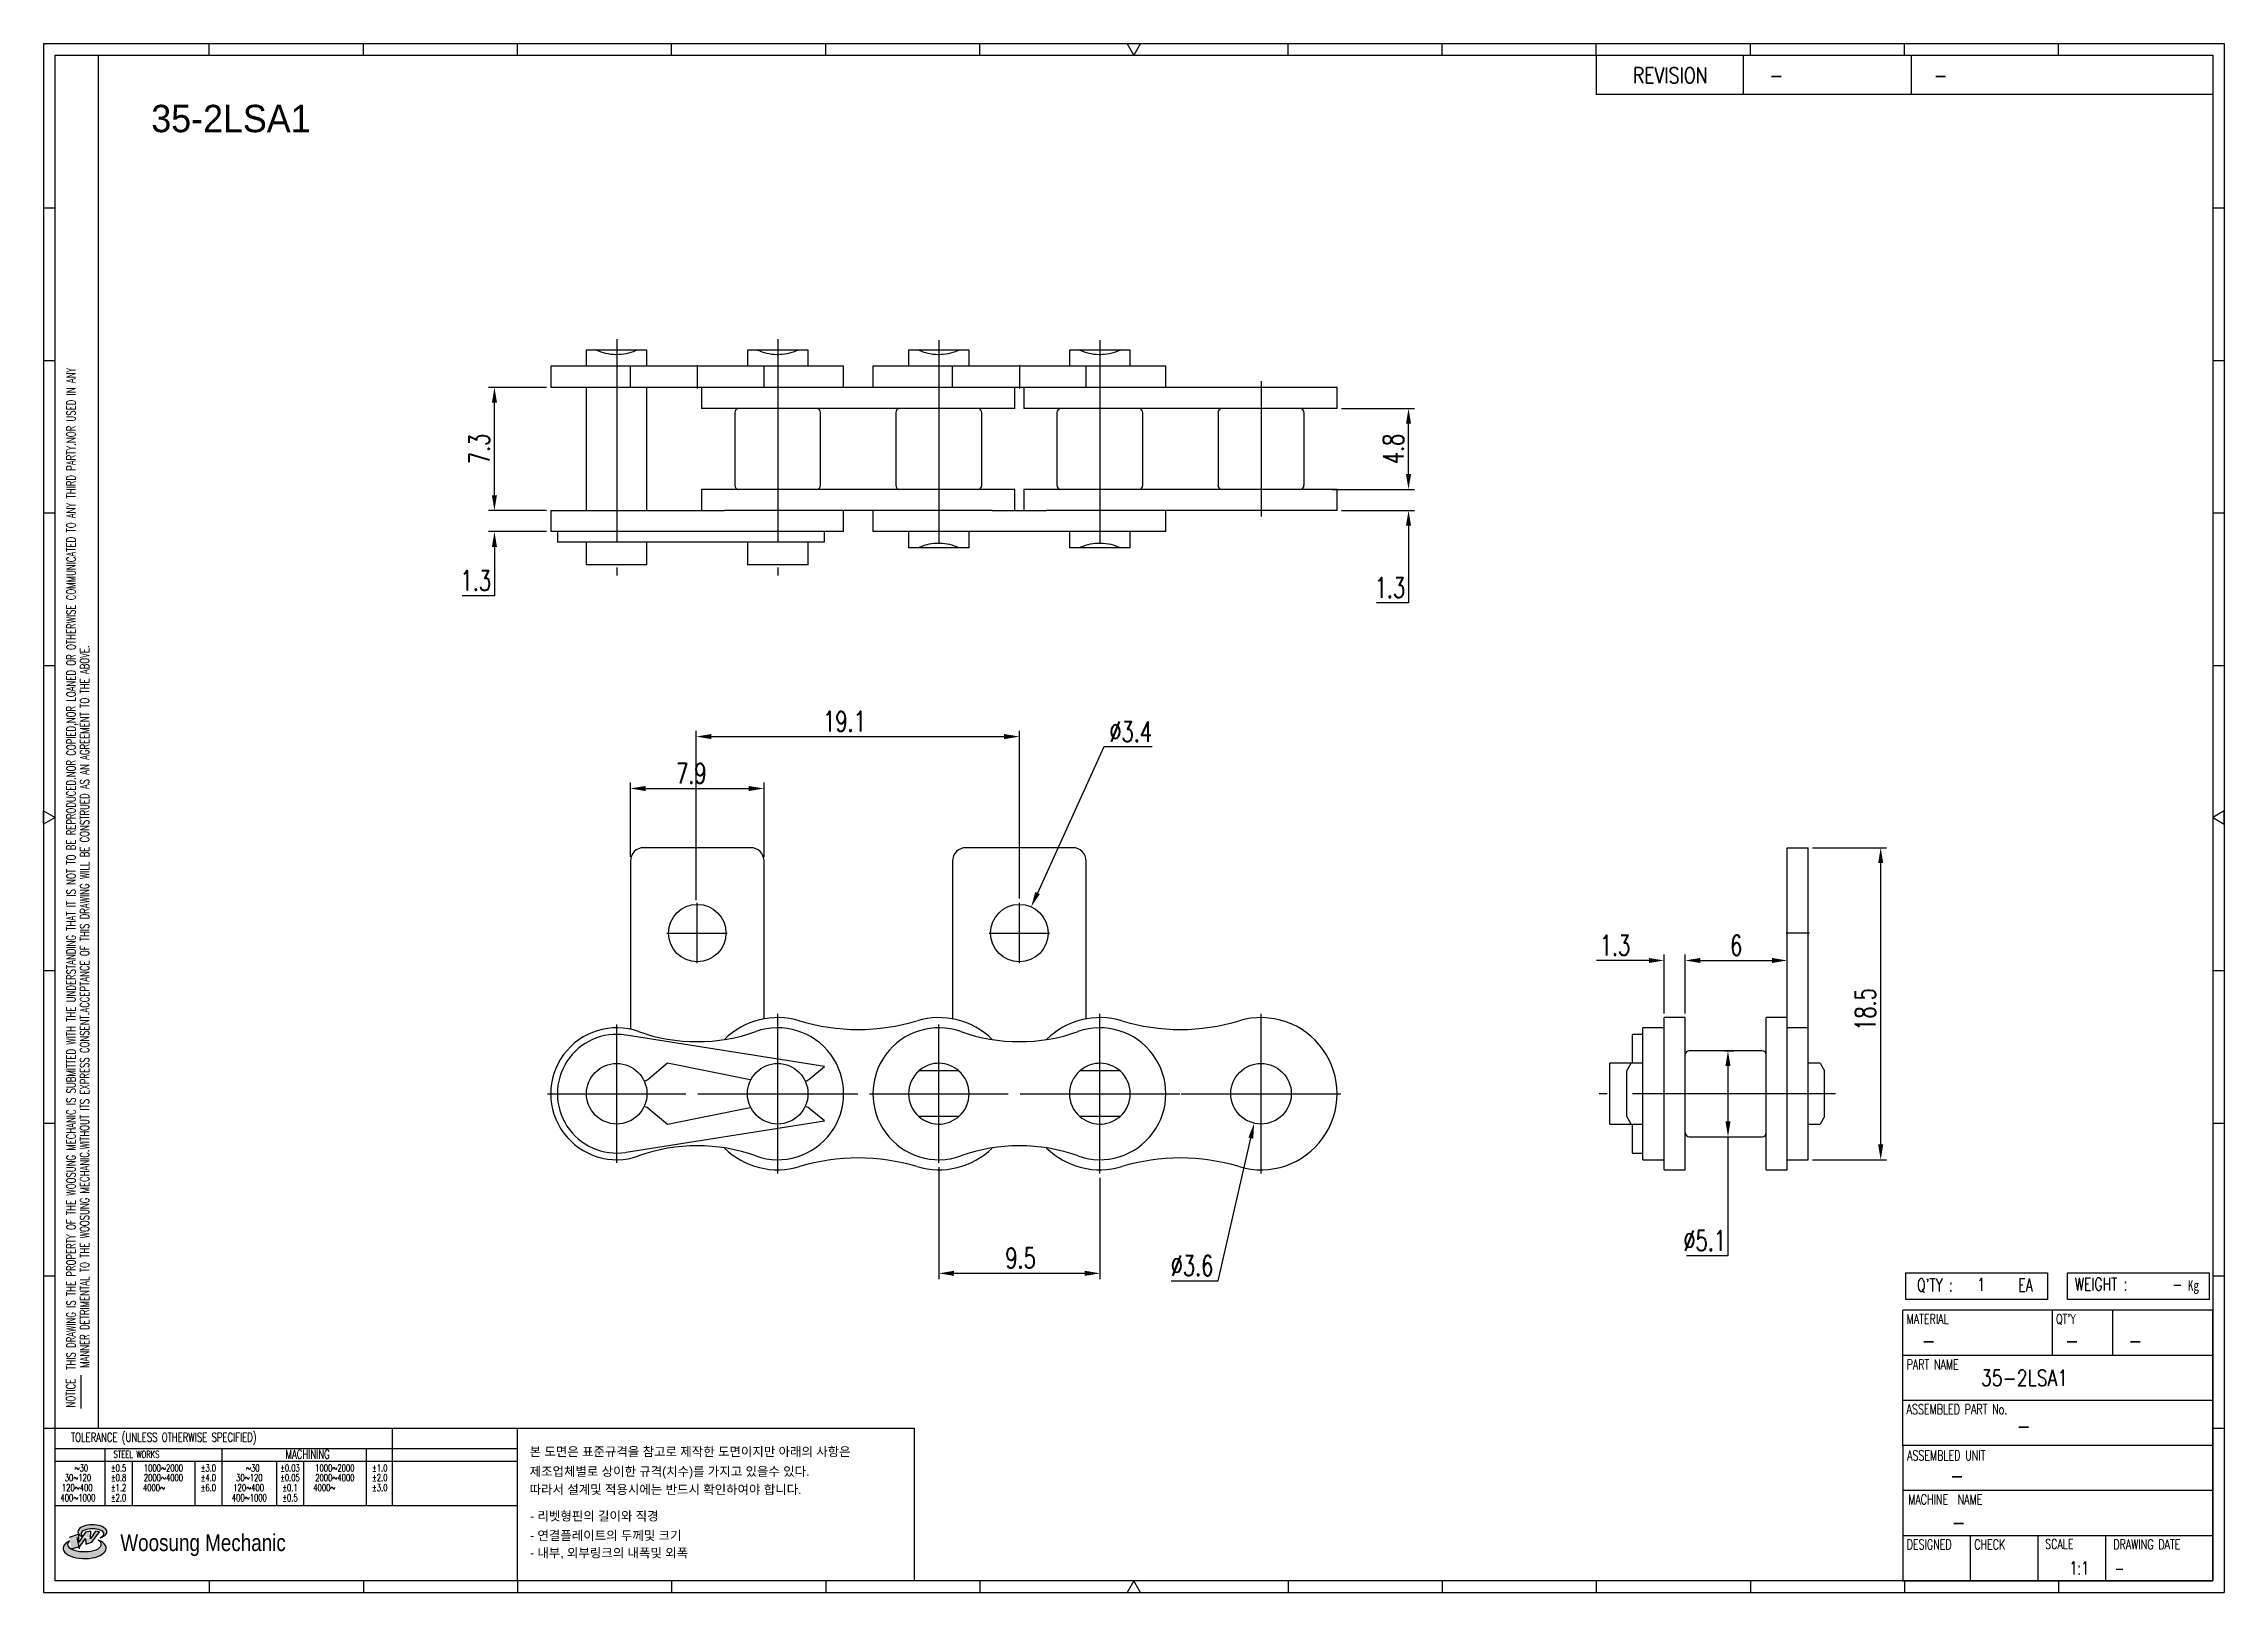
# Model space of a CAD drawing. Header units: millimetres. Extents: x 148 to 277, y 59 to 151.
import ezdxf
from ezdxf.enums import TextEntityAlignment as Align

# ---------------------------------------------------------------- set-up
doc = ezdxf.new("R2010")
doc.units = ezdxf.units.MM
doc.linetypes.add('AM_ISO08W050', pattern=[18, 12, -1.5, 3, -1.5])
doc.layers.get('Defpoints').update_dxf_attribs({"color": 80})
doc.layers.add('CL1', color=140, linetype='AM_ISO08W050', lineweight=25)
for name, color, linetype in [('S-DIM', 7, 'Continuous'), ('TITLE', 7, 'Continuous'), ('도면레이아웃', 7, 'Continuous')]:
    doc.layers.add(name, color=color, linetype=linetype)
doc.styles.add('HAN', font='ROMANS.shx', dxfattribs={"width": 0.7, "bigfont": 'whgtxt.shx'})
doc.styles.add('HKD_ST2', font='romans.shx', dxfattribs={"width": 0.7, "height": 4, "bigfont": '@extfont2.shx'})
doc.styles.add('HSG', font='SIMPLEX.shx', dxfattribs={"width": 0.7, "bigfont": 'HSG.shx'})
doc.styles.add('MtXpl_', font='Gulim.ttf')
doc.styles.add('SLDTEXTSTYLE4', font='arial.ttf', dxfattribs={"width": 0.8})
doc.dimstyles.new('AP0.5', dxfattribs={"dimscale": 0.5, "dimtxt": 2.4, "dimasz": 1.8, "dimexe": 0.7, "dimexo": 0.5, "dimgap": 0.6, "dimtad": 1, "dimtoh": 1, "dimdec": 1, "dimrnd": 0.01, "dimzin": 9, "dimdsep": 46, "dimtxsty": 'HSG', "dimcen": 0, "dimclrd": 251, "dimclre": 251, "dimclrt": 60, "dimazin": 2, "dimtp": 1, "dimtm": 1, "dimtfac": 0.5, "dimtdec": 1, "dimtofl": 0, "dimtmove": 0, "dimatfit": 3, "dimfxl": 0, "dimtvp": 1, "dimtolj": 2, "dimlwd": -1, "dimlwe": -1, "dimarcsym": 0})

# ---------------------------------------------------------------- blocks, each defined once
blk = doc.blocks.new('MAST')
at = {"layer": '도면레이아웃'}
h = blk.add_hatch(color=10, dxfattribs=at)
h.paths.add_polyline_path([(1.544, 35.177), (1.554, 34.966), (1.779, 35.034), (2.054, 35.422), (1.908, 35.446), (1.728, 35.167), (1.741, 35.439), (1.547, 35.405), (1.292, 35.041), (1.295, 35.33), (0.943, 35.208), (1.03, 34.8), (1.336, 34.885)])
edge = h.paths.add_edge_path()
edge.add_ellipse((1.795, 35.421), major_axis=(-0.53, 0), ratio=0.487785, start_angle=122.36065, end_angle=403.39574)
edge.add_line((1.411, 35.244), (1.419, 35.261))
edge.add_ellipse((1.798, 35.344), major_axis=(-0.423, 0), ratio=0.444396, start_angle=131.58977, end_angle=386.19408, ccw=False)
edge = h.paths.add_edge_path()
edge.add_ellipse((1.512, 34.815), major_axis=(-0.793, 0), ratio=0.480113, start_angle=314.67633, end_angle=590.85213)
edge.add_ellipse((1.501, 34.958), major_axis=(-0.62, 0), ratio=0.43311, start_angle=331.7024, end_angle=574.42495, ccw=False)
at = {"color": 140}
for p, q in [((0, 90.118), (80.15, 90.118)), ((0, 90.118), (0, 33.191)), ((80.15, 90.118), (80.15, 33.191)), ((57.068, 89.693), (57.068, 88.246)), ((62.47, 89.693), (62.47, 88.246)), ((68.635, 89.693), (68.635, 88.246)), ((79.725, 88.246), (57.068, 88.246)), ((68.449, 43.961), (68.449, 44.936)), ((68.449, 44.936), (73.654, 44.936)), ((73.654, 44.936), (73.654, 43.961)), ((74.39, 43.961), (74.39, 44.936)), ((74.39, 44.936), (79.595, 44.936)), ((79.595, 44.936), (79.595, 43.961)), ((68.336, 38.59), (68.336, 43.563)), ((79.725, 43.563), (68.336, 43.563)), ((73.654, 43.961), (68.449, 43.961)), ((73.827, 43.563), (73.827, 41.905)), ((79.595, 43.961), (74.39, 43.961)), ((76.037, 43.563), (76.037, 41.905)), ((79.725, 38.59), (79.725, 43.563)), ((79.725, 41.905), (68.336, 41.905)), ((79.725, 40.248), (68.336, 40.248)), ((68.336, 38.59), (68.336, 33.616)), ((79.725, 38.59), (68.336, 38.59)), ((79.725, 33.616), (79.725, 38.59)), ((79.725, 36.932), (68.336, 36.932)), ((79.725, 35.274), (68.336, 35.274)), ((70.822, 33.616), (70.822, 35.274)), ((73.309, 33.616), (73.309, 35.274)), ((75.796, 33.616), (75.796, 35.274)), ((0, 33.191), (80.15, 33.191)), ((68.336, 33.616), (79.725, 33.616))]:
    blk.add_line(p, q, dxfattribs=at)
for p, q in [((6.089, 89.693), (6.089, 90.118)), ((11.753, 89.693), (11.753, 90.118)), ((17.418, 89.693), (17.418, 90.118)), ((23.082, 89.693), (23.082, 90.118)), ((28.746, 89.693), (28.746, 90.118)), ((34.411, 89.693), (34.411, 90.118)), ((45.739, 89.693), (45.739, 90.118)), ((51.404, 89.693), (51.404, 90.118)), ((57.068, 89.693), (57.068, 90.118)), ((62.732, 89.693), (62.732, 90.118)), ((68.397, 89.693), (68.397, 90.118)), ((74.061, 89.693), (74.061, 90.118)), ((0, 84.085), (0.425, 84.085)), ((79.725, 84.085), (80.15, 84.085)), ((0, 78.478), (0.425, 78.478)), ((79.725, 78.478), (80.15, 78.478)), ((0, 72.87), (0.425, 72.87)), ((79.725, 72.87), (80.15, 72.87)), ((0, 67.262), (0.425, 67.262)), ((79.725, 67.262), (80.15, 67.262)), ((0, 56.047), (0.425, 56.047)), ((79.725, 56.047), (80.15, 56.047)), ((0, 50.439), (0.425, 50.439)), ((79.725, 50.439), (80.15, 50.439)), ((0, 44.832), (0.425, 44.832)), ((79.725, 44.832), (80.15, 44.832)), ((1.377, 39.947), (1.377, 41.174)), ((0, 39.224), (0.425, 39.224)), ((79.725, 39.224), (80.15, 39.224)), ((6.089, 33.616), (6.089, 33.191)), ((11.753, 33.616), (11.753, 33.191)), ((17.418, 33.616), (17.418, 33.191)), ((23.082, 33.616), (23.082, 33.191)), ((28.746, 33.616), (28.746, 33.191)), ((34.411, 33.616), (34.411, 33.191)), ((45.739, 33.616), (45.739, 33.191)), ((51.404, 33.616), (51.404, 33.191)), ((57.068, 33.616), (57.068, 33.191)), ((62.732, 33.616), (62.732, 33.191)), ((68.397, 33.616), (68.397, 33.191)), ((74.061, 33.616), (74.061, 33.191))]:
    blk.add_line(p, q)
at = {"color": 2}
for p, q in [((2.017, 39.224), (2.017, 89.693)), ((0.425, 39.224), (17.418, 39.224)), ((0.425, 38.487), (17.418, 38.487)), ((2.257, 38.487), (2.257, 36.382)), ((6.557, 38.5), (6.557, 36.382)), ((11.857, 38.487), (11.857, 36.382)), ((12.816, 39.224), (12.816, 36.382)), ((17.418, 33.616), (17.418, 39.224)), ((0.425, 38.012), (17.418, 38.012)), ((3.257, 38.012), (3.257, 36.382)), ((5.557, 38.012), (5.557, 36.382)), ((8.557, 38.012), (8.557, 36.382)), ((9.557, 38.026), (9.557, 36.382)), ((0.425, 36.382), (17.418, 36.382))]:
    blk.add_line(p, q, dxfattribs=at)
for points in [[(40.075, 89.693), (39.83, 90.118), (40.32, 90.118)], [(0.425, 61.679), (0, 61.433), (0, 61.924)], [(79.725, 61.679), (80.15, 61.433), (80.15, 61.924)], [(40.075, 33.616), (39.83, 33.191), (40.32, 33.191)]]:
    blk.add_lwpolyline(points, close=True)
at = {"color": 140}
blk.add_lwpolyline([(0.425, 89.693), (79.725, 89.693), (79.725, 33.616), (0.425, 33.616)], close=True, dxfattribs=at)
at = {"layer": '도면레이아웃'}
for p, q in [((1.295, 35.33), (0.943, 35.208)), ((1.547, 35.405), (1.292, 35.041)), ((1.292, 35.041), (1.295, 35.33)), ((1.741, 35.439), (1.547, 35.405)), ((1.908, 35.446), (1.728, 35.167)), ((1.728, 35.167), (1.741, 35.439)), ((1.779, 35.034), (2.054, 35.422)), ((2.054, 35.422), (1.908, 35.446)), ((1.03, 34.8), (1.336, 34.885)), ((1.224, 35.208), (1.311, 34.8)), ((1.224, 35.208), (1.224, 35.208)), ((1.336, 34.885), (1.544, 35.177)), ((1.419, 35.261), (1.411, 35.244)), ((1.544, 35.177), (1.554, 34.966)), ((1.554, 34.966), (1.779, 35.034))]:
    blk.add_line(p, q, dxfattribs=at)
for centre, major_axis, ratio, start_param, end_param in [((1.795, 35.421), (-0.53, 0), 0.487785, 2.135596, 7.040584), ((1.798, 35.344), (-0.423, 0), 0.444396, 2.296675, 6.740358), ((1.512, 34.815), (-0.793, 0), 0.480113, 5.492138, 10.312315), ((1.501, 34.958), (-0.62, 0), 0.43311, 5.789299, 10.025607)]:
    blk.add_ellipse(centre, major_axis=major_axis, ratio=ratio, start_param=start_param, end_param=end_param, dxfattribs=at)
for s, height, style, width, p in [('REVISION', 0.5806, 'HAN', 0.8, (58.415, 88.664)), ('-', 0.581, 'HAN', 0.8, (63.426, 88.664)), ('-', 0.581, 'HAN', 0.8, (69.468, 88.664)), ("Q'TY : ", 0.4746, 'HKD_ST2', 0.7, (68.857, 44.253)), ('1', 0.475, 'HKD_ST2', 0.7, (71.071, 44.275)), ('EA', 0.4746, 'HKD_ST2', 0.7, (72.578, 44.253)), ('WEIGHT : ', 0.4746, 'HKD_ST2', 0.7, (74.65, 44.286)), ('-', 0.581, 'HAN', 0.8, (69.029, 42.157)), ('-', 0.581, 'HAN', 0.8, (74.289, 42.157)), ('-', 0.581, 'HAN', 0.8, (76.623, 42.157)), ('-', 0.581, 'HAN', 0.8, (72.515, 39.013)), ('-', 0.581, 'HAN', 0.8, (70.067, 37.189)), ('-', 0.581, 'HAN', 0.8, (70.126, 35.48)), ('1:1', 0.4746, 'HKD_ST2', 0.7, (74.458, 33.848)), ('-', 0.475, 'HKD_ST2', 0.7, (76.112, 33.837))]:
    blk.add_text(s, height=height, dxfattribs=dict(style=style, width=width)).set_placement(p)
at = {"color": 6, "style": 'HKD_ST2', "width": 0.7}
for s, p in [(' THIS DRAWING IS THE PROPERTY OF THE WOOSUNG MECHANIC IS SUBMITTED WITH THE UNDERSTANDING THAT IT IS NOT TO BE REPRODUCED.NOR COPIED,NOR LOANED OR OTHERWISE COMMUNICATED TO ANY THIRD PARTY.NOR USED IN ANY', (1.173, 41.217)), ('MANNER DETRIMENTAL TO THE WOOSUNG MECHANIC.WITHOUT ITS EXPRESS CONSENT.ACCEPTANCE OF THIS DRAWING WILL BE CONSTRUED AS AN AGREEMENT TO THE ABOVE.', (1.672, 41.447))]:
    blk.add_text(s, height=0.326266, rotation=90, dxfattribs=at).set_placement(p)
at = {"style": 'HKD_ST2', "width": 0.7}
blk.add_text('-', height=0.475, dxfattribs=at).set_placement((78.613, 44.286), align=Align.RIGHT)
at = {"color": 254, "style": 'HKD_ST2', "width": 0.7}
for s, height, p in [('MATERIAL', 0.3651, (68.474, 43.425)), ("QT'Y", 0.3651, (73.965, 43.425)), ('PART NAME', 0.3651, (68.474, 41.756)), ('ASSEMBLED PART No.', 0.36511, (68.474, 40.109)), ('ASSEMBLED UNIT', 0.36511, (68.49, 38.408)), ('MACHINE  NAME', 0.36511, (68.532, 36.794)), ('DESIGNED', 0.3651, (68.474, 35.136)), ('CHECK', 0.3651, (70.961, 35.136)), ('SCALE', 0.3651, (73.566, 35.153)), ('DRAWING DATE', 0.36511, (76.071, 35.141))]:
    blk.add_text(s, height=height, dxfattribs=at).set_placement(p, align=Align.TOP_LEFT)
at = {"style": 'HKD_ST2', "width": 0.7}
blk.add_text('NOTICE', height=0.3263, rotation=90, dxfattribs=at).set_placement((1.163, 39.988))
blk.add_text('TOLERANCE (UNLESS OTHERWISE SPECIFIED)', height=0.32627, dxfattribs=at).set_placement((4.417, 38.896), align=Align.MIDDLE_CENTER)
at = {"color": 4, "style": 'HKD_ST2', "width": 0.7}
for s, height, p in [('%%12630', 0.261, (1.389, 37.762)), ('1000%%1262000', 0.26101, (4.407, 37.762)), ('%%12630', 0.261, (7.689, 37.762)), ('1000%%1262000', 0.26101, (10.707, 37.762)), ('120%%126400', 0.26101, (1.237, 37.045)), ('30%%126120', 0.261, (1.263, 37.411)), ('4000%%126', 0.261, (4.061, 37.045)), ('2000%%1264000', 0.26101, (4.407, 37.411)), ('120%%126400', 0.26101, (7.537, 37.045)), ('30%%126120', 0.261, (7.563, 37.411)), ('4000%%126', 0.261, (10.321, 37.045)), ('2000%%1264000', 0.26101, (10.707, 37.411)), ('400%%1261000', 0.26101, (1.263, 36.67)), ('400%%1261000', 0.26101, (7.563, 36.67))]:
    blk.add_text(s, height=height, dxfattribs=at).set_placement(p, align=Align.MIDDLE_CENTER)
for s, height, p in [('%%P0.5', 0.261, (2.757, 37.762)), ('STEEL WORKS', 0.26101, (3.416, 38.268)), ('%%P3.0', 0.261, (6.057, 37.762)), ('%%P0.03', 0.261, (9.057, 37.762)), ('MACHINING', 0.3263, (9.707, 38.27)), ('%%P1.0', 0.261, (12.357, 37.762)), ('%%P0.8', 0.261, (2.757, 37.411)), ('%%P1.2', 0.261, (2.757, 37.045)), ('%%P4.0', 0.261, (6.057, 37.411)), ('%%P6.0', 0.261, (6.057, 37.045)), ('%%P0.05', 0.261, (9.057, 37.411)), ('%%P0.1', 0.261, (9.057, 37.045)), ('%%P2.0', 0.261, (12.357, 37.411)), ('%%P3.0', 0.261, (12.357, 37.045)), ('%%P2.0', 0.261, (2.757, 36.67)), ('%%P0.5', 0.261, (9.057, 36.67))]:
    blk.add_text(s, height=height, dxfattribs=at).set_placement(p, align=Align.MIDDLE)
at = {"color": 1, "style": 'SLDTEXTSTYLE4', "width": 0.8}
blk.add_text('Woosung Mechanic', height=0.61957, dxfattribs=at).set_placement((2.822, 34.711))
at = {"layer": 'TITLE', "width": 0.8}
blk.add_text('Kg', height=0.3789, dxfattribs=at).set_placement((78.807, 44.286))
blk = doc.blocks.new('*D2')
at = {"layer": 'Defpoints', "color": 0, "transparency": 16777216}
for p in [(224.02, 124.28), (228.8, 124.28), (224.58, 123.03)]:
    blk.add_point(p, dxfattribs=at)
at = {"layer": 'S-DIM', "color": 251, "transparency": 16777216}
for p, q in [((228.8, 125.18), (228.8, 126.08)), ((224.27, 124.28), (229.15, 124.28)), ((224.83, 123.03), (229.15, 123.03)), ((228.8, 122.13), (228.8, 117.57)), ((228.8, 117.57), (226.9, 117.57))]:
    blk.add_line(p, q, dxfattribs=at)
for points in [[(228.65, 125.18), (228.95, 125.18), (228.8, 124.28)], [(228.65, 122.13), (228.95, 122.13), (228.8, 123.03)]]:
    blk.add_solid(points, dxfattribs=at)
at = {"layer": 'S-DIM', "color": 60, "transparency": 16777216, "insert": (227.7, 118.47), "char_height": 1.2, "attachment_point": 5, "style": 'HSG'}
blk.add_mtext('\\A2;1.3', dxfattribs=at)
blk = doc.blocks.new('*D3')
at = {"layer": 'Defpoints', "color": 0, "transparency": 16777216}
for p in [(224.58, 129.06), (228.8, 129.06), (224.02, 124.28)]:
    blk.add_point(p, dxfattribs=at)
at = {"layer": 'S-DIM', "color": 251, "transparency": 16777216}
for p, q in [((224.83, 129.06), (229.15, 129.06)), ((228.8, 125.18), (228.8, 128.16)), ((224.27, 124.28), (229.15, 124.28))]:
    blk.add_line(p, q, dxfattribs=at)
for points in [[(228.65, 128.16), (228.95, 128.16), (228.8, 129.06)], [(228.65, 125.18), (228.95, 125.18), (228.8, 124.28)]]:
    blk.add_solid(points, dxfattribs=at)
at = {"layer": 'S-DIM', "color": 60, "transparency": 16777216, "insert": (227.9, 126.67), "char_height": 1.2, "attachment_point": 5, "rotation": 90, "style": 'HSG'}
blk.add_mtext('\\A2;4.8', dxfattribs=at)
blk = doc.blocks.new('*D4')
at = {"layer": 'Defpoints', "color": 0, "transparency": 16777216}
for p in [(174.75, 123.03), (178.08, 123.03), (178.08, 121.78)]:
    blk.add_point(p, dxfattribs=at)
at = {"layer": 'S-DIM', "color": 251, "transparency": 16777216}
for p, q in [((174.75, 123.93), (174.75, 124.83)), ((177.83, 123.03), (174.4, 123.03)), ((177.83, 121.78), (174.4, 121.78)), ((174.75, 120.88), (174.75, 117.99)), ((174.75, 117.99), (172.85, 117.99))]:
    blk.add_line(p, q, dxfattribs=at)
for points in [[(174.6, 123.93), (174.9, 123.93), (174.75, 123.03)], [(174.6, 120.88), (174.9, 120.88), (174.75, 121.78)]]:
    blk.add_solid(points, dxfattribs=at)
at = {"layer": 'S-DIM', "color": 60, "transparency": 16777216, "insert": (173.65, 118.89), "char_height": 1.2, "attachment_point": 5, "style": 'HSG'}
blk.add_mtext('\\A2;1.3', dxfattribs=at)
blk = doc.blocks.new('*D5')
at = {"layer": 'Defpoints', "color": 0, "transparency": 16777216}
for p in [(174.75, 130.31), (178.08, 130.31), (178.08, 123.03)]:
    blk.add_point(p, dxfattribs=at)
at = {"layer": 'S-DIM', "color": 251, "transparency": 16777216}
for p, q in [((177.83, 130.31), (174.4, 130.31)), ((174.75, 123.93), (174.75, 129.41)), ((177.83, 123.03), (174.4, 123.03))]:
    blk.add_line(p, q, dxfattribs=at)
for points in [[(174.6, 129.41), (174.9, 129.41), (174.75, 130.31)], [(174.6, 123.93), (174.9, 123.93), (174.75, 123.03)]]:
    blk.add_solid(points, dxfattribs=at)
at = {"layer": 'S-DIM', "color": 60, "transparency": 16777216, "insert": (173.85, 126.67), "char_height": 1.2, "attachment_point": 5, "rotation": 90, "style": 'HSG'}
blk.add_mtext('\\A2;7.3', dxfattribs=at)
blk = doc.blocks.new('*D6')
at = {"layer": 'Defpoints', "color": 0, "transparency": 16777216}
for p in [(190.69, 106.59), (182.79, 102.3), (190.69, 102.3)]:
    blk.add_point(p, dxfattribs=at)
at = {"layer": 'S-DIM', "color": 251, "transparency": 16777216}
for p, q in [((182.79, 102.55), (182.79, 106.94)), ((183.69, 106.59), (189.79, 106.59)), ((190.69, 102.55), (190.69, 106.94))]:
    blk.add_line(p, q, dxfattribs=at)
for points in [[(183.69, 106.74), (183.69, 106.44), (182.79, 106.59)], [(189.79, 106.74), (189.79, 106.44), (190.69, 106.59)]]:
    blk.add_solid(points, dxfattribs=at)
at = {"layer": 'S-DIM', "color": 60, "transparency": 16777216, "insert": (186.39, 107.49), "char_height": 1.2, "attachment_point": 5, "style": 'HSG'}
blk.add_mtext('\\A2;7.9', dxfattribs=at)
blk = doc.blocks.new('*D7')
at = {"layer": 'Defpoints', "color": 0, "transparency": 16777216}
for p in [(205.79, 109.66), (186.67, 99.74), (205.79, 99.83)]:
    blk.add_point(p, dxfattribs=at)
at = {"layer": 'S-DIM', "color": 251, "transparency": 16777216}
for p, q in [((186.67, 99.99), (186.67, 110.01)), ((187.57, 109.66), (204.89, 109.66)), ((205.79, 100.08), (205.79, 110.01))]:
    blk.add_line(p, q, dxfattribs=at)
for points in [[(187.57, 109.81), (187.57, 109.51), (186.67, 109.66)], [(204.89, 109.81), (204.89, 109.51), (205.79, 109.66)]]:
    blk.add_solid(points, dxfattribs=at)
at = {"layer": 'S-DIM', "color": 60, "transparency": 16777216, "insert": (195.45, 110.56), "char_height": 1.2, "attachment_point": 5, "style": 'HSG'}
blk.add_mtext('\\A2;19.1', dxfattribs=at)
blk = doc.blocks.new('*D8')
at = {"layer": 'Defpoints', "color": 0, "transparency": 16777216}
for p in [(206.49, 99.59), (205.09, 96.49)]:
    blk.add_point(p, dxfattribs=at)
at = {"layer": 'S-DIM', "color": 251, "transparency": 16777216}
for p, q in [((210.79, 109.05), (206.86, 100.41)), ((213.65, 109.05), (210.79, 109.05))]:
    blk.add_line(p, q, dxfattribs=at)
blk.add_solid([(206.73, 100.47), (207, 100.35), (206.49, 99.59)], dxfattribs=at)
at = {"layer": 'S-DIM', "color": 60, "transparency": 16777216, "insert": (212.37, 109.95), "char_height": 1.2, "attachment_point": 5, "style": 'HSG'}
blk.add_mtext('\\A2;∅3.4', dxfattribs=at)
blk = doc.blocks.new('*D9')
at = {"layer": 'Defpoints', "color": 0, "transparency": 16777216}
for p in [(201.03, 84.45), (210.55, 83.82), (210.55, 77.92)]:
    blk.add_point(p, dxfattribs=at)
at = {"layer": 'S-DIM', "color": 251, "transparency": 16777216}
for p, q in [((201.03, 84.2), (201.03, 77.57)), ((210.55, 83.57), (210.55, 77.57)), ((201.93, 77.92), (209.65, 77.92))]:
    blk.add_line(p, q, dxfattribs=at)
for points in [[(201.93, 78.07), (201.93, 77.77), (201.03, 77.92)], [(209.65, 78.07), (209.65, 77.77), (210.55, 77.92)]]:
    blk.add_solid(points, dxfattribs=at)
at = {"layer": 'S-DIM', "color": 60, "transparency": 16777216, "insert": (205.86, 78.82), "char_height": 1.2, "attachment_point": 5, "style": 'HSG'}
blk.add_mtext('\\A2;9.5', dxfattribs=at)
blk = doc.blocks.new('*D10')
at = {"layer": 'Defpoints', "color": 0, "transparency": 16777216}
for p in [(220.48, 90.29), (219.67, 86.79)]:
    blk.add_point(p, dxfattribs=at)
at = {"layer": 'S-DIM', "color": 251, "transparency": 16777216}
for p, q in [((217.54, 77.48), (219.47, 85.92)), ((214.76, 77.48), (217.54, 77.48))]:
    blk.add_line(p, q, dxfattribs=at)
blk.add_solid([(219.33, 85.95), (219.62, 85.88), (219.67, 86.79)], dxfattribs=at)
at = {"layer": 'S-DIM', "color": 60, "transparency": 16777216, "insert": (216, 78.38), "char_height": 1.2, "attachment_point": 5, "style": 'HSG'}
blk.add_mtext('\\A2;∅3.6', dxfattribs=at)
blk = doc.blocks.new('*D11')
at = {"layer": 'Defpoints', "color": 0, "transparency": 16777216}
for p in [(247.25, 91.08), (247.25, 86), (247.69, 86)]:
    blk.add_point(p, dxfattribs=at)
at = {"layer": 'S-DIM', "color": 251, "transparency": 16777216}
for p, q in [((247.5, 91.08), (248.04, 91.08)), ((247.69, 90.18), (247.69, 86.9)), ((247.5, 86), (248.04, 86)), ((247.69, 86), (247.69, 78.96)), ((247.69, 78.96), (245.23, 78.96))]:
    blk.add_line(p, q, dxfattribs=at)
for points in [[(247.54, 90.18), (247.84, 90.18), (247.69, 91.08)], [(247.54, 86.9), (247.84, 86.9), (247.69, 86)]]:
    blk.add_solid(points, dxfattribs=at)
at = {"layer": 'S-DIM', "color": 60, "transparency": 16777216, "insert": (246.31, 79.86), "char_height": 1.2, "attachment_point": 5, "style": 'HSG'}
blk.add_mtext('\\A2;%%c5.1', dxfattribs=at)
blk = doc.blocks.new('*D12')
at = {"layer": 'Defpoints', "color": 0, "transparency": 16777216}
for p in [(245.16, 96.42), (243.91, 93.04), (245.16, 93.04)]:
    blk.add_point(p, dxfattribs=at)
at = {"layer": 'S-DIM', "color": 251, "transparency": 16777216}
for p, q in [((243.91, 93.29), (243.91, 96.77)), ((245.16, 93.29), (245.16, 96.77)), ((243.01, 96.42), (239.91, 96.42)), ((246.06, 96.42), (246.96, 96.42))]:
    blk.add_line(p, q, dxfattribs=at)
for points in [[(243.01, 96.57), (243.01, 96.27), (243.91, 96.42)], [(246.06, 96.57), (246.06, 96.27), (245.16, 96.42)]]:
    blk.add_solid(points, dxfattribs=at)
at = {"layer": 'S-DIM', "color": 60, "transparency": 16777216, "insert": (241.01, 97.32), "char_height": 1.2, "attachment_point": 5, "style": 'HSG'}
blk.add_mtext('\\A2;1.3', dxfattribs=at)
blk = doc.blocks.new('*D13')
at = {"layer": 'Defpoints', "color": 0, "transparency": 16777216}
for p in [(251.19, 96.42), (251.19, 96.42), (245.16, 93.04)]:
    blk.add_point(p, dxfattribs=at)
at = {"layer": 'S-DIM', "color": 251, "transparency": 16777216}
for p, q in [((245.16, 93.29), (245.16, 96.77)), ((251.19, 96.67), (251.19, 96.77)), ((246.06, 96.42), (250.29, 96.42))]:
    blk.add_line(p, q, dxfattribs=at)
for points in [[(246.06, 96.57), (246.06, 96.27), (245.16, 96.42)], [(250.29, 96.57), (250.29, 96.27), (251.19, 96.42)]]:
    blk.add_solid(points, dxfattribs=at)
at = {"layer": 'S-DIM', "color": 60, "transparency": 16777216, "insert": (248.18, 97.32), "char_height": 1.2, "attachment_point": 5, "style": 'HSG'}
blk.add_mtext('\\A2;6', dxfattribs=at)
blk = doc.blocks.new('*D14')
at = {"layer": 'Defpoints', "color": 0, "transparency": 16777216}
for p in [(252.44, 103.09), (256.72, 103.09), (252.44, 84.64)]:
    blk.add_point(p, dxfattribs=at)
at = {"layer": 'S-DIM', "color": 251, "transparency": 16777216}
for p, q in [((252.69, 103.09), (257.07, 103.09)), ((256.72, 85.54), (256.72, 102.19)), ((252.69, 84.64), (257.07, 84.64))]:
    blk.add_line(p, q, dxfattribs=at)
for points in [[(256.57, 102.19), (256.87, 102.19), (256.72, 103.09)], [(256.57, 85.54), (256.87, 85.54), (256.72, 84.64)]]:
    blk.add_solid(points, dxfattribs=at)
at = {"layer": 'S-DIM', "color": 60, "transparency": 16777216, "insert": (255.82, 93.52), "char_height": 1.2, "attachment_point": 5, "rotation": 90, "style": 'HSG'}
blk.add_mtext('\\A2;18.5', dxfattribs=at)

msp = doc.modelspace()

# ---------------------------------------------------------------- linework, layer by layer
for p, q in [((178.08, 131.56), (178.08, 130.31)), ((195.4, 131.56), (178.08, 131.56)), ((183.77, 132.52), (180.18, 132.52)), ((180.18, 132.52), (180.18, 131.56)), ((182.79, 130.31), (182.79, 131.56)), ((183.77, 131.56), (183.77, 132.52)), ((193.3, 132.52), (189.71, 132.52)), ((189.71, 132.52), (189.71, 131.56)), ((190.69, 130.31), (190.69, 131.56)), ((193.3, 131.56), (193.3, 132.52)), ((195.4, 130.31), (195.4, 131.56)), ((197.13, 131.56), (197.13, 130.31)), ((214.45, 131.56), (197.13, 131.56)), ((202.82, 132.52), (199.23, 132.52)), ((199.23, 132.52), (199.23, 131.56)), ((201.84, 130.31), (201.84, 131.56)), ((202.82, 131.56), (202.82, 132.52)), ((212.35, 132.52), (208.76, 132.52)), ((208.76, 132.52), (208.76, 131.56)), ((209.74, 130.31), (209.74, 131.56)), ((212.35, 131.56), (212.35, 132.52)), ((214.45, 130.31), (214.45, 131.56)), ((190.69, 130.31), (178.08, 130.31)), ((180.18, 130.31), (180.18, 123.03)), ((183.77, 123.03), (183.77, 130.31)), ((187, 130.31), (187, 129.06)), ((201.84, 130.31), (190.69, 130.31)), ((209.74, 130.31), (201.84, 130.31)), ((205.53, 129.06), (205.53, 130.31)), ((206.05, 130.31), (206.05, 129.06)), ((224.58, 130.31), (209.74, 130.31)), ((224.58, 129.06), (224.58, 130.31)), ((205.53, 129.06), (187, 129.06)), ((224.58, 129.06), (206.05, 129.06)), ((188.96, 128.82), (188.96, 124.52)), ((194.04, 124.52), (194.04, 128.82)), ((198.49, 128.82), (198.49, 124.52)), ((203.57, 124.52), (203.57, 128.82)), ((208.01, 128.82), (208.01, 124.52)), ((213.09, 124.52), (213.09, 128.82)), ((217.54, 128.82), (217.54, 124.52)), ((222.62, 124.52), (222.62, 128.82)), ((187, 124.28), (187, 123.03)), ((205.53, 124.28), (187, 124.28)), ((205.53, 123.03), (205.53, 124.28)), ((206.05, 124.28), (206.05, 123.03)), ((224.58, 124.28), (206.05, 124.28)), ((224.58, 123.03), (224.58, 124.28)), ((178.08, 123.03), (188.35, 123.03)), ((178.08, 123.03), (178.08, 121.78)), ((204.18, 123.03), (188.35, 123.03)), ((195.4, 121.78), (195.4, 123.03)), ((197.13, 123.03), (197.13, 121.78)), ((204.18, 123.03), (207.4, 123.03)), ((224.58, 123.03), (207.4, 123.03)), ((214.45, 121.78), (214.45, 123.03)), ((195.4, 121.78), (178.08, 121.78)), ((178.47, 121.78), (178.47, 121.16)), ((194.26, 121.16), (194.26, 121.78)), ((214.45, 121.78), (197.13, 121.78)), ((199.23, 121.78), (199.23, 120.82)), ((202.82, 120.82), (202.82, 121.78)), ((208.76, 121.78), (208.76, 120.82)), ((212.35, 120.82), (212.35, 121.78)), ((194.26, 121.16), (178.47, 121.16)), ((180.18, 121.16), (180.18, 119.82)), ((183.77, 119.82), (183.77, 121.16)), ((189.71, 121.16), (189.71, 119.82)), ((193.3, 119.82), (193.3, 121.16)), ((202.82, 120.82), (199.23, 120.82)), ((212.35, 120.82), (208.76, 120.82)), ((183.77, 119.82), (180.18, 119.82)), ((193.3, 119.82), (189.71, 119.82)), ((182.79, 102.3), (182.79, 92.36)), ((189.9, 103.09), (183.58, 103.09)), ((190.69, 92.97), (190.69, 102.3)), ((201.84, 102.3), (201.84, 92.97)), ((208.95, 103.09), (202.63, 103.09)), ((209.74, 92.97), (209.74, 102.3)), ((251.19, 93.04), (251.19, 103.09)), ((251.19, 103.09), (252.44, 103.09)), ((252.44, 84.64), (252.44, 103.09)), ((245.16, 93.04), (243.91, 93.04)), ((243.91, 84.04), (243.91, 93.04)), ((245.16, 84.04), (245.16, 93.04)), ((251.19, 93.04), (249.94, 93.04)), ((249.94, 84.04), (249.94, 93.04)), ((251.19, 84.04), (251.19, 93.04)), ((194.26, 90.15), (182.53, 92.01)), ((242.04, 90.34), (242.04, 92.05)), ((242.66, 92.05), (242.04, 92.05)), ((243.91, 92.44), (242.66, 92.44)), ((242.66, 84.64), (242.66, 92.44)), ((252.44, 92.44), (251.19, 92.44)), ((183.83, 89.39), (184.98, 90.36)), ((184.98, 90.36), (189.88, 89.38)), ((240.7, 86.75), (240.7, 90.34)), ((241.96, 90.34), (240.7, 90.34)), ((241.7, 89.89), (241.96, 90.34)), ((242.66, 90.34), (241.96, 90.34)), ((249.71, 91.08), (245.4, 91.08)), ((253.15, 90.34), (252.44, 90.34)), ((253.15, 90.34), (253.4, 89.89)), ((193.35, 89.39), (194.26, 90.15)), ((202.21, 89.89), (199.84, 89.89)), ((211.74, 89.89), (209.36, 89.89)), ((241.7, 87.2), (241.7, 89.89)), ((253.4, 87.2), (253.4, 89.89)), ((184.98, 86.73), (183.83, 87.69)), ((189.88, 87.7), (184.98, 86.73)), ((194.26, 86.93), (193.35, 87.69)), ((182.53, 85.08), (194.26, 86.93)), ((202.21, 87.2), (199.84, 87.2)), ((211.74, 87.2), (209.36, 87.2)), ((240.7, 86.75), (241.96, 86.75)), ((241.96, 86.75), (241.7, 87.2)), ((241.96, 86.75), (242.66, 86.75)), ((242.04, 85.03), (242.04, 86.75)), ((252.44, 86.75), (253.15, 86.75)), ((253.4, 87.2), (253.15, 86.75)), ((245.4, 86), (249.71, 86)), ((242.04, 85.03), (242.66, 85.03)), ((242.66, 84.64), (243.91, 84.64)), ((243.91, 84.04), (245.16, 84.04)), ((249.94, 84.04), (251.19, 84.04)), ((251.19, 84.64), (252.44, 84.64))]:
    msp.add_line(p, q)
for points in [[(180.79, 132.52), (180.91, 132.47), (181.04, 132.42), (181.18, 132.37), (181.32, 132.34), (181.47, 132.31), (181.62, 132.28), (181.78, 132.27), (181.93, 132.26), (182.09, 132.27), (182.24, 132.28), (182.4, 132.29), (182.55, 132.32), (182.69, 132.35), (182.83, 132.39), (182.97, 132.44), (183.1, 132.49), (183.16, 132.52)], [(190.31, 132.52), (190.44, 132.47), (190.57, 132.42), (190.7, 132.37), (190.85, 132.34), (190.99, 132.31), (191.15, 132.28), (191.3, 132.27), (191.46, 132.26), (191.61, 132.27), (191.77, 132.28), (191.92, 132.29), (192.07, 132.32), (192.22, 132.35), (192.36, 132.39), (192.49, 132.44), (192.62, 132.49), (192.69, 132.52)], [(199.84, 132.52), (199.96, 132.47), (200.09, 132.42), (200.23, 132.37), (200.37, 132.34), (200.52, 132.31), (200.67, 132.28), (200.83, 132.27), (200.98, 132.26), (201.14, 132.27), (201.29, 132.28), (201.45, 132.29), (201.6, 132.32), (201.74, 132.35), (201.88, 132.39), (202.02, 132.44), (202.15, 132.49), (202.21, 132.52)], [(209.36, 132.52), (209.49, 132.47), (209.62, 132.42), (209.75, 132.37), (209.9, 132.34), (210.04, 132.31), (210.2, 132.28), (210.35, 132.27), (210.51, 132.26), (210.66, 132.27), (210.82, 132.28), (210.97, 132.29), (211.12, 132.32), (211.27, 132.35), (211.41, 132.39), (211.54, 132.44), (211.67, 132.49), (211.74, 132.52)], [(202.21, 120.82), (202.09, 120.88), (201.96, 120.93), (201.82, 120.97), (201.68, 121.01), (201.53, 121.04), (201.38, 121.06), (201.23, 121.08), (201.07, 121.08), (200.91, 121.08), (200.76, 121.07), (200.6, 121.05), (200.45, 121.03), (200.31, 121), (200.17, 120.96), (200.03, 120.91), (199.91, 120.86), (199.84, 120.82)], [(211.74, 120.82), (211.62, 120.88), (211.49, 120.93), (211.35, 120.97), (211.21, 121.01), (211.06, 121.04), (210.91, 121.06), (210.75, 121.08), (210.6, 121.08), (210.44, 121.08), (210.28, 121.07), (210.13, 121.05), (209.98, 121.03), (209.83, 121), (209.69, 120.96), (209.56, 120.91), (209.43, 120.86), (209.36, 120.82)], [(202.21, 89.89), (202.09, 89.99), (201.96, 90.07), (201.82, 90.15), (201.68, 90.21), (201.53, 90.26), (201.38, 90.3), (201.23, 90.33), (201.07, 90.34), (200.91, 90.33), (200.76, 90.32), (200.6, 90.29), (200.45, 90.24), (200.31, 90.19), (200.17, 90.12), (200.03, 90.04), (199.91, 89.94), (199.84, 89.89)], [(211.74, 89.89), (211.62, 89.99), (211.49, 90.07), (211.35, 90.15), (211.21, 90.21), (211.06, 90.26), (210.91, 90.3), (210.75, 90.33), (210.6, 90.34), (210.44, 90.33), (210.28, 90.32), (210.13, 90.29), (209.98, 90.24), (209.83, 90.19), (209.69, 90.12), (209.56, 90.04), (209.43, 89.94), (209.36, 89.89)], [(199.84, 87.2), (199.96, 87.1), (200.09, 87.01), (200.23, 86.93), (200.37, 86.87), (200.52, 86.82), (200.67, 86.78), (200.83, 86.76), (200.98, 86.75), (201.14, 86.75), (201.29, 86.77), (201.45, 86.8), (201.6, 86.84), (201.74, 86.9), (201.88, 86.97), (202.02, 87.05), (202.15, 87.14), (202.21, 87.2)], [(209.36, 87.2), (209.49, 87.1), (209.62, 87.01), (209.75, 86.93), (209.9, 86.87), (210.04, 86.82), (210.2, 86.78), (210.35, 86.76), (210.51, 86.75), (210.66, 86.75), (210.82, 86.77), (210.97, 86.8), (211.12, 86.84), (211.27, 86.9), (211.41, 86.97), (211.54, 87.05), (211.67, 87.14), (211.74, 87.2)]]:
    msp.add_lwpolyline(points)
at = {"color": 140}
msp.add_lwpolyline([(176.12, 68.76), (199.57, 68.76), (199.57, 59.74), (176.12, 59.74)], close=True, dxfattribs=at)
for centre, radius in [((186.74, 98.04), 1.7), ((205.79, 98.04), 1.7), ((181.98, 88.54), 1.79), ((191.5, 88.54), 1.79), ((220.08, 88.54), 1.79)]:
    msp.add_circle(centre, radius)
for centre, radius, start, end in [((189.2, 128.82), 0.239, 90, 180), ((193.8, 128.82), 0.239, 0, 90), ((198.72, 128.82), 0.239, 90, 180), ((203.33, 128.82), 0.239, 0, 90), ((208.25, 128.82), 0.239, 90, 180), ((212.85, 128.82), 0.239, 0, 90), ((217.77, 128.82), 0.239, 90, 180), ((222.38, 128.82), 0.239, 0, 90), ((189.2, 124.52), 0.239, 180, 270), ((193.8, 124.52), 0.239, 270, 0), ((198.72, 124.52), 0.239, 180, 270), ((203.33, 124.52), 0.239, 270, 0), ((208.25, 124.52), 0.239, 180, 270), ((212.85, 124.52), 0.239, 270, 0), ((217.77, 124.52), 0.239, 180, 270), ((222.38, 124.52), 0.239, 270, 0), ((183.58, 102.3), 0.79, 90, 180), ((189.9, 102.3), 0.79, 0, 90), ((202.63, 102.3), 0.79, 90, 180), ((208.95, 102.3), 0.79, 0, 90), ((191.5, 88.54), 4.5, 73.3282, 134.4604), ((196.26, 104.44), 12.1, 253.3282, 286.6718), ((201.03, 88.54), 4.5, 45.5396, 106.6718), ((210.55, 88.54), 4.5, 73.3282, 134.4604), ((215.31, 104.44), 12.1, 253.3282, 286.6718), ((220.08, 88.54), 4.5, 253.3282, 106.6718), ((181.98, 88.54), 3.9, 70.6253, 289.3747), ((181.98, 88.54), 3.51, 81, 279), ((186.74, 102.08), 10.46, 250.6253, 289.3747), ((191.5, 88.54), 3.9, 250.6253, 109.3747), ((201.03, 88.54), 3.9, 70.6253, 289.3747), ((205.79, 102.08), 10.46, 250.6253, 289.3747), ((210.55, 88.54), 3.9, 250.6253, 109.3747), ((245.4, 90.84), 0.239, 90, 180), ((249.71, 90.84), 0.239, 0, 90), ((183.58, 89.69), 0.39, 273.8317, 310), ((189.96, 89.76), 0.39, 258.7431, 263.4256), ((193.1, 89.69), 0.39, 273.8317, 310), ((201.03, 88.54), 1.79, 131.4096, 228.5904), ((201.03, 88.54), 1.79, 311.4096, 48.5904), ((210.55, 88.54), 1.8, 131.4096, 228.5904), ((210.55, 88.54), 1.8, 311.4096, 48.5904), ((183.58, 87.39), 0.39, 50, 86.1683), ((189.96, 87.32), 0.39, 96.5744, 101.2569), ((193.1, 87.39), 0.39, 50, 86.1683), ((186.74, 75), 10.46, 70.6253, 109.3747), ((191.5, 88.54), 4.5, 225.5396, 286.6718), ((201.03, 88.54), 4.5, 253.3282, 314.4604), ((205.79, 75), 10.46, 70.6253, 109.3747), ((210.55, 88.54), 4.5, 225.5396, 286.6718), ((245.4, 86.24), 0.239, 180, 270), ((249.71, 86.24), 0.239, 270, 0), ((196.26, 72.64), 12.1, 73.3282, 106.6718), ((215.31, 72.64), 12.1, 73.3282, 106.6718)]:
    msp.add_arc(centre, radius, start, end)
at = {"layer": 'CL1'}
for p, q in [((181.98, 133.16), (181.98, 119.19)), ((191.5, 133.16), (191.5, 119.19)), ((201.03, 133.11), (201.03, 120.24)), ((210.55, 133.11), (210.55, 120.24)), ((186.74, 131.63), (186.74, 130.25)), ((205.79, 131.63), (205.79, 130.25)), ((220.08, 130.68), (220.08, 122.67)), ((186.74, 96.26), (186.74, 99.83)), ((205.79, 96.26), (205.79, 99.83)), ((184.95, 98.04), (188.52, 98.04)), ((204, 98.04), (207.57, 98.04)), ((252.51, 98.04), (251.13, 98.04)), ((191.5, 83.82), (191.5, 93.27)), ((210.55, 83.82), (210.55, 93.27)), ((220.08, 83.82), (220.08, 93.27)), ((181.98, 84.45), (181.98, 92.64)), ((201.03, 84.45), (201.03, 92.64)), ((177.88, 88.54), (186.07, 88.54)), ((186.78, 88.54), (196.23, 88.54)), ((196.93, 88.54), (205.12, 88.54)), ((205.83, 88.54), (215.28, 88.54)), ((215.35, 88.54), (224.8, 88.54)), ((254.04, 88.54), (240.07, 88.54))]:
    msp.add_line(p, q, dxfattribs=at)

# ---------------------------------------------------------------- block references
at = {"color": 140, "xscale": 1.608847998154425, "yscale": 1.608847998154425, "zscale": 1.608847998154425}
msp.add_blockref('MAST', (148.09, 5.65), dxfattribs=at)

# ---------------------------------------------------------------- texts
at = {"color": 254, "style": 'MtXpl_'}
msp.add_text('35-2LSA1', height=1.619, dxfattribs=at).set_placement((154.46, 145.4))
at = {"style": 'HAN', "width": 0.8}
msp.add_text('35-2LSA1', height=0.934, dxfattribs=at).set_placement((262.65, 71.27))
at = {"color": 140, "style": 'MtXpl_'}
for s, p in [('본 도면은 표준규격을 참고로 제작한 도면이지만 아래의 사항은', (176.83, 67.11)), ('제조업체별로 상이한 규격(치수)를 가지고 있을수 있다.', (176.83, 65.94)), ('따라서 설계및 적용시에는 반드시 확인하여야 합니다.', (176.83, 64.87)), ('- 리벳형핀의 길이와 직경', (176.86, 63.3)), ('- 연결플레이트의 두께및 크기', (176.86, 62.15)), ('- 내부, 외부링크의 내폭및 외폭', (176.86, 61.12))]:
    msp.add_text(s, height=0.5397, dxfattribs=at).set_placement(p)

# ---------------------------------------------------------------- dimensions: what is measured, and where the dimension line sits
at = {"layer": 'S-DIM'}
for base, p1, p2, picture, middle in [((174.75, 130.31), (178.08, 123.03), (178.08, 130.31), '*D5', (173.85, 126.67)), ((228.8, 129.06), (224.02, 124.28), (224.58, 129.06), '*D3', (227.9, 126.67))]:
    dim = msp.add_linear_dim(base=base, p1=p1, p2=p2, angle=90, dimstyle='AP0.5', override={"dimtmove": 1}, dxfattribs=at)
    dim.commit()
    dim.dimension.update_dxf_attribs({"geometry": picture, "text_midpoint": middle})
for base, p1, p2, picture, middle in [((228.79553497, 124.2831766), (224.57598919, 123.0331766), (224.02048778, 124.2831766), '*D2', (227.69553497, 117.56933491)), ((174.75199856, 123.0331766), (178.07598919, 121.7831766), (178.07598919, 123.0331766), '*D4', (173.65199856, 117.98696011)), ((256.71843094, 103.09186709), (252.44461947, 84.64186709), (252.44461947, 103.09186709), '*D14', (256.71843094, 93.52377821))]:
    dim = msp.add_linear_dim(base=base, p1=p1, p2=p2, angle=90, dimstyle='AP0.5', dxfattribs=at)
    dim.commit()
    dim.dimension.update_dxf_attribs({"geometry": picture, "text_midpoint": middle, "dimtype": 128})
for base, p1, p2, picture, middle in [((205.79, 109.66), (186.67, 99.74), (205.79, 99.83), '*D7', (195.45, 109.66)), ((190.69, 106.59), (182.79, 102.3), (190.69, 102.3), '*D6', (186.39, 106.59)), ((245.16461947, 96.41779956), (243.91461947, 93.04186709), (245.16461947, 93.04186709), '*D12', (241.01461947, 96.41779956)), ((210.55, 77.92), (201.03, 84.45), (210.55, 83.82), '*D9', (205.86, 77.92))]:
    dim = msp.add_linear_dim(base=base, p1=p1, p2=p2, dimstyle='AP0.5', dxfattribs=at)
    dim.commit()
    dim.dimension.update_dxf_attribs({"geometry": picture, "text_midpoint": middle, "dimtype": 128})
for p1, p2, picture, middle in [((205.09, 96.49), (206.49, 99.59), '*D8', (212.37, 109.05)), ((220.48, 90.29), (219.67, 86.79), '*D10', (216, 77.48))]:
    dim = msp.add_diameter_dim_2p(p1=p1, p2=p2, dimstyle='AP0.5', dxfattribs=at)
    dim.commit()
    dim.dimension.update_dxf_attribs({"geometry": picture, "text_midpoint": middle, "dimtype": 131})
dim = msp.add_linear_dim(base=(251.19, 96.42), p1=(245.16, 93.04), p2=(251.19, 96.42), dimstyle='AP0.5', override={"dimtmove": 1}, dxfattribs=at)
dim.commit()
dim.dimension.update_dxf_attribs({"geometry": '*D13', "text_midpoint": (248.18, 97.32)})
dim = msp.add_linear_dim(base=(247.69, 86), p1=(247.25, 91.08), p2=(247.25, 86), angle=90, text='%%c<>', dimstyle='AP0.5', dxfattribs=at)
dim.commit()
dim.dimension.update_dxf_attribs({"geometry": '*D11', "text_midpoint": (246.31, 78.96), "dimtype": 128})

doc.saveas('drawing.dxf')
